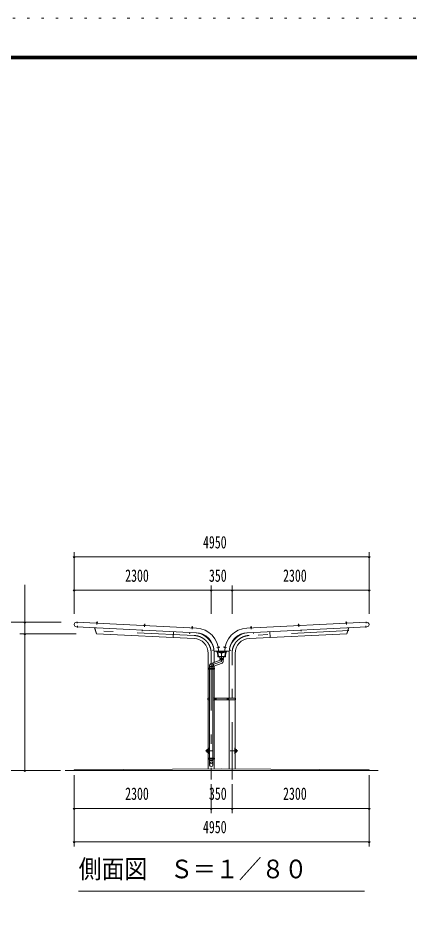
# Model space of a CAD drawing. Units: millimetres, scale not verified. Extents: x -34835 to 34837, y -16800 to 16800.
# Drawn here: x -113 to 6459, y 1535 to 16800 of the extents above; entities that cross this region are included whole.
import ezdxf
from ezdxf.enums import TextEntityAlignment as Align

# ---------------------------------------------------------------- set-up
doc = ezdxf.new("R2010")
doc.units = ezdxf.units.MM
doc.header["$LTSCALE"] = 80
doc.linetypes.add('USER3', pattern=[24, 12, -5, 2, -5])
doc.linetypes.add('USER4', pattern=[3, 0.5, -2.5])
for name, color, linetype, lineweight in [('0-2_1-08BOLD', 7, 'Continuous', 18), ('0-3_1-28CENTER', 3, 'USER3', 18), ('0-5_1-58DIM', 3, 'Continuous', 18), ('0-C_F-F1PAPER', 5, 'Continuous', 18), ('0-D_F-E_J_ADD', 5, 'USER4', 18)]:
    doc.layers.add(name, color=color, linetype=linetype, lineweight=lineweight)
doc.styles.add('ＭＳ ゴシック', font='')
doc.styles.get('ＭＳ ゴシック').set_extended_font_data('MS Gothic')

msp = doc.modelspace()

# ---------------------------------------------------------------- linework, layer by layer
at = {"layer": '0-2_1-08BOLD'}
for p, q in [((2873.08, 6487.25), (863.79, 6585.52)), ((867.56, 6662.43), (2876.84, 6564.16)), ((1206.13, 6656.61), (1205.88, 6651.49)), ((1206.83, 6665.9), (1206.4, 6657.1)), ((1212.36, 6651.17), (1212.61, 6656.29)), ((2005.17, 6617.53), (2004.92, 6612.41)), ((2005.87, 6626.82), (2005.44, 6618.02)), ((2011.41, 6612.09), (2011.66, 6617.21)), ((2803.97, 6573.33), (2804.22, 6578.45)), ((2810.7, 6578.13), (2810.45, 6573.02)), ((5734.62, 6662.43), (3725.34, 6564.16)), ((3729.1, 6487.25), (5738.39, 6585.52)), ((3791.48, 6578.13), (3791.73, 6573.02)), ((3798.21, 6573.33), (3797.96, 6578.45)), ((4590.77, 6612.09), (4590.52, 6617.21)), ((4596.3, 6626.82), (4596.74, 6618.02)), ((4597.01, 6617.53), (4597.26, 6612.41)), ((5395.35, 6665.9), (5389.36, 6665.6)), ((5389.82, 6651.17), (5389.57, 6656.29)), ((5396.05, 6656.61), (5396.3, 6651.49)), ((2493.54, 6505.82), (2488.68, 6406.33)), ((4108.63, 6505.82), (4113.5, 6406.33)), ((3075.29, 5890.33), (3075.29, 6140.33)), ((3170.33, 6191.62), (3151.34, 6188.61)), ((3176.89, 6140.33), (3176.89, 5987.84)), ((3247.77, 6178.03), (3185.43, 6177.48)), ((3245.47, 6089.47), (3236.12, 6159.47)), ((3251.25, 6246.4), (3246.2, 6245.59)), ((3247.21, 6239.18), (3252.27, 6239.98)), ((3340.75, 6241.68), (3349.45, 6240.31)), ((3349.91, 6239.98), (3354.97, 6239.18)), ((3355.98, 6245.59), (3350.93, 6246.4)), ((3354.41, 6178.03), (3416.74, 6177.48)), ((3366.06, 6159.47), (3356.72, 6089.47)), ((3363.1, 6082.17), (3373.43, 6159.47)), ((3425.29, 6140.33), (3425.29, 5387.33)), ((3431.85, 6191.62), (3450.84, 6188.61)), ((3526.89, 5387.33), (3526.89, 6140.33)), ((3291.68, 6029.63), (3116.68, 5965.93)), ((3153.59, 5920.85), (3310.5, 5977.95)), ((3356.72, 6089.47), (3245.47, 6089.47)), ((3271.09, 6082.17), (3271.09, 6055.17)), ((3273.59, 6045.05), (3273.59, 6055.17)), ((3328.59, 6055.17), (3328.59, 6045.05)), ((3075.29, 5387.33), (3075.29, 5874.33)), ((3096.99, 5890.33), (3096.99, 5874.33)), ((3153.59, 5917.64), (3098.58, 5917.64)), ((3098.59, 5940.09), (3098.59, 5890.33)), ((3098.59, 5874.33), (3098.59, 4382.93)), ((3123.04, 5890.33), (3123.04, 5874.33)), ((3129.14, 5882.33), (3123.04, 5882.33)), ((3129.14, 5874.33), (3129.14, 5890.33)), ((3153.59, 5940.09), (3153.59, 5890.33)), ((3153.6, 5874.33), (3153.6, 4382.93)), ((3155.18, 5890.33), (3155.18, 5874.33)), ((3176.89, 5890.33), (3176.89, 5929.33)), ((3176.89, 5387.33), (3176.89, 5874.33)), ((3073.69, 5374.33), (3067.59, 5374.33)), ((3073.69, 5361.33), (3073.69, 5387.33)), ((3075.29, 4382.93), (3075.29, 5361.33)), ((3176.89, 4382.93), (3176.89, 5361.33)), ((3178.49, 5361.33), (3178.49, 5387.33)), ((3208.49, 5387.33), (3208.49, 5361.33)), ((3393.69, 5387.33), (3393.69, 5361.33)), ((3423.69, 5387.33), (3423.69, 5361.33)), ((3425.29, 5361.33), (3425.29, 4201.69)), ((3526.89, 4200.92), (3526.89, 5361.33)), ((3528.49, 5361.33), (3528.49, 5387.33)), ((3528.49, 5374.33), (3534.59, 5374.33)), ((3075.29, 4366.93), (3075.29, 4200.92)), ((3096.98, 4382.93), (3096.98, 4366.93)), ((3098.58, 4366.93), (3098.58, 4341.46)), ((3123.04, 4382.93), (3123.04, 4366.93)), ((3123.04, 4374.93), (3129.14, 4374.93)), ((3129.14, 4366.93), (3129.14, 4382.93)), ((3153.58, 4366.93), (3153.58, 4341.46)), ((3155.18, 4382.93), (3155.18, 4366.93)), ((3176.89, 4201.69), (3176.89, 4366.93)), ((5926.09, 4174.33), (676.09, 4174.33))]:
    msp.add_line(p, q, dxfattribs=at)
for points in [[(1167.45, 6570.67), (1199.1, 6468.42), (1202.16, 6469.37)], [(2838.26, 6389.24), (1202.2, 6469.25), (1170.85, 6570.51)], [(1202.63, 6651.65), (1202.88, 6656.76), (1203.78, 6657.23), (1215.01, 6656.67), (1215.86, 6656.13), (1215.61, 6651.01)], [(1212.39, 6656.8), (1212.82, 6665.6), (1206.83, 6665.9), (1207.36, 6666.37), (1212.34, 6666.13), (1212.82, 6665.6)], [(2001.68, 6612.57), (2001.93, 6617.69), (2002.82, 6618.15), (2014.06, 6617.59), (2014.9, 6617.05), (2014.65, 6611.93)], [(2011.44, 6617.72), (2011.87, 6626.53), (2011.39, 6627.05), (2006.4, 6627.29), (2005.87, 6626.82), (2011.87, 6626.53)], [(2813.7, 6572.86), (2813.94, 6577.97), (2813.11, 6578.52), (2801.87, 6579.07), (2800.97, 6578.6), (2800.72, 6573.49)], [(2804.49, 6578.94), (2804.92, 6587.74), (2810.91, 6587.44), (2810.48, 6578.64)], [(2810.91, 6587.44), (2810.44, 6587.97), (2805.44, 6588.21), (2804.92, 6587.74)], [(3763.92, 6389.24), (5399.98, 6469.25), (5431.32, 6570.51)], [(3788.48, 6572.86), (3788.23, 6577.97), (3789.08, 6578.52), (3800.31, 6579.07), (3801.21, 6578.6), (3801.46, 6573.49)], [(3791.27, 6587.44), (3791.74, 6587.97), (3796.74, 6588.21), (3797.26, 6587.74)], [(3797.69, 6578.94), (3797.26, 6587.74), (3791.27, 6587.44), (3791.7, 6578.64)], [(4600.5, 6612.57), (4600.25, 6617.69), (4599.36, 6618.15), (4588.12, 6617.59), (4587.28, 6617.05), (4587.53, 6611.93)], [(4590.74, 6617.72), (4590.31, 6626.53), (4596.3, 6626.82), (4595.78, 6627.29), (4590.79, 6627.05), (4590.31, 6626.53)], [(5399.55, 6651.65), (5399.3, 6656.76), (5398.41, 6657.23), (5387.17, 6656.67), (5386.32, 6656.13), (5386.57, 6651.01)], [(5389.79, 6656.8), (5389.36, 6665.6), (5389.83, 6666.13), (5394.83, 6666.37), (5395.35, 6665.9), (5395.78, 6657.1)], [(5434.73, 6570.67), (5403.08, 6468.42), (5400.02, 6469.37)], [(1965.98, 6531.62), (1965, 6511.64), (1968.19, 6511.48), (1969.17, 6531.46)], [(2768.22, 6492.38), (2767.24, 6472.41), (2764.04, 6472.56), (2765.02, 6492.54)], [(3833.96, 6492.38), (3834.94, 6472.41), (3838.13, 6472.56), (3837.16, 6492.54)], [(4636.2, 6531.62), (4637.18, 6511.64), (4633.98, 6511.48), (4633, 6531.46)], [(3151.34, 6188.61), (3150.84, 6191.77), (3170.14, 6194.83)], [(3228.76, 6159.47), (3239.08, 6082.17), (3363.1, 6082.17)], [(3236.31, 6158.06), (3301.09, 6143.08), (3365.87, 6158.06)], [(3245.68, 6248.8), (3250.75, 6249.6), (3251.38, 6248.82), (3253.14, 6237.71), (3252.78, 6236.77), (3247.72, 6235.97)], [(3261.43, 6241.68), (3261.85, 6242.26), (3261.07, 6247.19), (3260.49, 6247.61), (3251.79, 6246.23)], [(3252.73, 6240.31), (3261.43, 6241.68), (3260.49, 6247.61)], [(3350.39, 6246.23), (3341.69, 6247.61), (3341.11, 6247.19), (3340.33, 6242.26), (3340.75, 6241.68), (3341.69, 6247.61)], [(3354.46, 6235.97), (3349.4, 6236.77), (3349.04, 6237.71), (3350.8, 6248.82), (3351.43, 6249.6), (3356.49, 6248.8)], [(3450.84, 6188.61), (3451.34, 6191.77), (3432.04, 6194.83)], [(3271.09, 6055.17), (3331.09, 6055.17), (3331.09, 6082.17)], [(3328.59, 6003.79), (3328.59, 6023.06), (3330.59, 6045.05), (3271.59, 6045.05), (3273.59, 6023.05)], [(3098.59, 5361.33), (3067.59, 5361.33), (3067.59, 5387.33), (3098.59, 5387.33)], [(3153.6, 5361.33), (3534.59, 5361.33), (3534.59, 5387.33), (3153.6, 5387.33)], [(3096.58, 4341.46), (3155.58, 4341.46), (3153.58, 4291.8), (3153.58, 4265.96)], [(3098.59, 4265.96), (3098.59, 4291.8), (3096.58, 4341.46)], [(826.09, 4174.33), (826.09, 4184.33), (3301.09, 4204.33), (5776.09, 4184.33), (5776.09, 4174.33)]]:
    msp.add_lwpolyline(points, dxfattribs=at)
for points in [[(1201.05, 6650.12), (1217.03, 6649.34), (1217.11, 6650.94), (1201.13, 6651.72)], [(2000.1, 6611.05), (2000.18, 6612.64), (2016.15, 6611.86), (2016.08, 6610.26)], [(2815.12, 6571.18), (2815.2, 6572.78), (2799.22, 6573.56), (2799.14, 6571.97)], [(3787.06, 6571.18), (3803.04, 6571.97), (3802.96, 6573.56), (3786.98, 6572.78)], [(4602.08, 6611.05), (4602, 6612.64), (4586.02, 6611.86), (4586.1, 6610.26)], [(5401.12, 6650.12), (5385.15, 6649.34), (5385.07, 6650.94), (5401.05, 6651.72)], [(3383.59, 6159.47), (3383.59, 6174.47), (3218.59, 6174.47), (3218.59, 6159.47)], [(3247.95, 6234.49), (3246.38, 6234.23), (3243.87, 6250.04), (3245.45, 6250.29)], [(3355.8, 6234.23), (3354.23, 6234.49), (3356.73, 6250.29), (3358.31, 6250.04)], [(3178.49, 5874.33), (3073.69, 5874.33), (3073.69, 5890.33), (3178.49, 5890.33)], [(3188.37, 5377.22), (3188.37, 5371.45), (3193.36, 5368.56), (3198.37, 5371.45), (3198.37, 5377.22), (3193.36, 5380.11)], [(3403.81, 5371.45), (3408.81, 5368.56), (3413.82, 5371.45), (3413.82, 5377.22), (3408.81, 5380.11), (3403.81, 5377.22)], [(3178.49, 4366.93), (3178.49, 4382.93), (3073.69, 4382.93), (3073.69, 4366.93)]]:
    msp.add_lwpolyline(points, close=True, dxfattribs=at)
for centre, radius in [((3193.36, 5374.33), 6.25), ((3193.36, 5374.33), 4.9), ((3408.81, 5374.33), 6.25), ((3408.81, 5374.33), 4.9)]:
    msp.add_circle(centre, radius, dxfattribs=at)
for centre, radius, start, end in [((865.67, 6623.97), 38.5, 87.19829, 267.19829), ((1201.95, 6648.08), 2, 87.1998, 267.1998), ((1204.39, 6654.32), 2.88, 52.81573, 112.81573), ((1208.87, 6646.21), 10.75, 69.61203, 104.78795), ((1214.12, 6653.84), 2.88, 61.58424, 121.58424), ((1215.94, 6647.39), 2, 267.20061, 87.20061), ((2001, 6609), 2, 87.1998, 267.1998), ((2003.43, 6615.24), 2.88, 52.81573, 112.81573), ((2007.91, 6607.13), 10.75, 69.61203, 104.78795), ((2013.17, 6614.76), 2.88, 61.58424, 121.58424), ((2014.98, 6608.31), 2, 267.20061, 87.20061), ((2800.04, 6569.92), 2, 87.1998, 267.1998), ((2802.48, 6576.16), 2.88, 52.81573, 112.81573), ((2806.96, 6568.06), 10.75, 69.61203, 104.78795), ((2812.21, 6575.68), 2.88, 61.58424, 121.58424), ((2814.03, 6569.24), 2, 267.20061, 87.20061), ((2857.79, 6174.63), 390, 359.97697, 87.20001), ((3744.39, 6174.63), 390, 92.79999, 180.02303), ((3788.15, 6569.24), 2, 92.79939, 272.79939), ((3789.97, 6575.68), 2.88, 58.41576, 118.41576), ((3795.22, 6568.06), 10.75, 75.21205, 110.38797), ((3799.7, 6576.16), 2.88, 67.18427, 127.18427), ((3802.14, 6569.92), 2, 272.8002, 92.8002), ((4587.2, 6608.31), 2, 92.79939, 272.79939), ((4589.01, 6614.76), 2.88, 58.41576, 118.41576), ((4594.26, 6607.13), 10.75, 75.21205, 110.38797), ((4598.75, 6615.24), 2.88, 67.18427, 127.18427), ((4601.18, 6609), 2, 272.8002, 92.8002), ((5386.24, 6647.39), 2, 92.79939, 272.79939), ((5388.06, 6653.84), 2.88, 58.41576, 118.41576), ((5393.31, 6646.21), 10.75, 75.21205, 110.38797), ((5397.79, 6654.32), 2.88, 67.18427, 127.18427), ((5400.23, 6648.08), 2, 272.8002, 92.8002), ((5736.5, 6623.97), 38.5, 272.80171, 92.80171), ((2857.79, 6174.63), 313, 3.12109, 87.19995), ((2826.09, 6140.33), 350.8, 13.59305, 80.90588), ((3744.39, 6174.63), 313, 92.80005, 176.87891), ((3776.09, 6140.33), 350.8, 99.09412, 166.40695), ((2826.09, 6140.33), 249.2, 0, 87.19994), ((3776.09, 6140.33), 249.2, 92.80006, 180), ((3185.3, 6192.49), 15, 183.12274, 270.49994), ((2826.09, 6140.33), 350.8, 0, 6.85475), ((2857.79, 6174.63), 375, 359.97604, 0.49962), ((3242.38, 6248.79), 1.67, 8.99695, 188.99695), ((3244.67, 6234.98), 1.56, 188.99661, 8.99661), ((3248.66, 6247.63), 2.88, 334.61195, 34.61195), ((3241.64, 6241.59), 10.75, 351.41122, 26.58714), ((3250.18, 6238.01), 2.88, 343.38046, 43.38046), ((3352, 6238.01), 2.88, 136.61954, 196.61954), ((3360.53, 6241.59), 10.75, 153.41286, 188.58878), ((3353.52, 6247.63), 2.88, 145.38805, 205.38805), ((3357.51, 6234.98), 1.56, 171.00339, 351.00339), ((3359.8, 6248.79), 1.67, 351.00305, 171.00305), ((3744.39, 6174.63), 375, 179.50038, 180.02396), ((3416.88, 6192.49), 15, 269.50006, 356.87726), ((3776.09, 6140.33), 350.8, 173.14525, 180), ((3126.09, 5940.09), 27.5, 110.00229, 180), ((3122.29, 5938.71), 44.27, 341.60916, 58.39587), ((3301.09, 6003.79), 27.5, 289.99896, 110.00061), ((3078.09, 4504.33), 33, 94.86974, 265.13026), ((3078.09, 4504.33), 22.5, 97.1521, 262.8479), ((3076.94, 4504.33), 21.35, 94.43256, 265.56744), ((3076.94, 4504.33), 19.05, 94.96883, 265.03117), ((3524.09, 4504.33), 33, 274.86974, 85.13026), ((3524.09, 4504.33), 22.5, 277.1521, 82.8479), ((3525.24, 4504.33), 21.35, 274.43256, 85.56744), ((3525.24, 4504.33), 19.05, 274.96883, 85.03117), ((3126.09, 4290.82), 27.55, 3.55867, 176.44133), ((3126.09, 4264.25), 27.55, 3.55867, 176.44133), ((3126.09, 4267.67), 27.55, 183.56303, 356.43697)]:
    msp.add_arc(centre, radius, start, end, dxfattribs=at)
at = {"layer": '0-3_1-28CENTER'}
for p, q in [((876.75, 6672.29), (875.56, 6648.02)), ((881.23, 6600.09), (880.04, 6575.82)), ((1207.74, 6623.2), (1210.27, 6674.9)), ((2009.32, 6635.82), (2006.79, 6584.12)), ((2808.37, 6596.74), (2805.84, 6545.04)), ((3796.34, 6545.04), (3793.81, 6596.74)), ((4595.39, 6584.12), (4592.86, 6635.82)), ((5394.43, 6623.2), (5391.91, 6674.9)), ((5720.96, 6600.09), (5722.14, 6575.82)), ((5725.43, 6672.29), (5726.62, 6648.02)), ((2840.74, 6439.97), (1167.74, 6521.8)), ((5434.44, 6521.8), (3761.43, 6439.97)), ((3126.09, 6140.33), (3126.09, 4024.33)), ((3270.01, 6246.08), (3218.89, 6237.98)), ((3383.29, 6237.98), (3332.17, 6246.08)), ((3476.09, 4024.33), (3476.09, 6140.33)), ((3180.86, 5374.33), (3205.87, 5374.33)), ((3193.36, 5361.83), (3193.36, 5386.83)), ((3396.31, 5374.33), (3421.32, 5374.33)), ((3408.81, 5386.83), (3408.81, 5361.83)), ((3158.09, 4504.33), (3028.09, 4504.33)), ((3078.09, 4454.33), (3078.09, 4554.33)), ((3574.09, 4504.33), (3444.09, 4504.33)), ((3524.09, 4454.33), (3524.09, 4554.33))]:
    msp.add_line(p, q, dxfattribs=at)
msp.add_lwpolyline([(3301.09, 6174.47), (3301.09, 6003.8), (3126.09, 5940.09)], dxfattribs=at)
for centre, start, end in [((2826.09, 6140.33), 0, 87.19994), ((3776.09, 6140.33), 92.80006, 180)]:
    msp.add_arc(centre, 300, start, end, dxfattribs=at)
at = {"layer": '0-5_1-58DIM'}
for p, q in [((826.09, 6806.33), (826.09, 7839.33)), ((5776.09, 7839.33), (5776.09, 6806.33)), ((842.09, 7759.33), (810.09, 7759.33)), ((826.09, 7759.33), (5776.09, 7759.33)), ((5792.09, 7759.33), (5760.09, 7759.33)), ((-3.91, 6663.33), (-3.91, 7291.33)), ((842.09, 7199.33), (810.09, 7199.33)), ((826.09, 7199.33), (3126.09, 7199.33)), ((3142.09, 7199.33), (3110.09, 7199.33)), ((3126.09, 7279.33), (3126.09, 6806.33)), ((3126.09, 7199.33), (3476.09, 7199.33)), ((3492.09, 7199.33), (3460.09, 7199.33)), ((3476.09, 6806.33), (3476.09, 7279.33)), ((3476.09, 7199.33), (5776.09, 7199.33)), ((5792.09, 7199.33), (5760.09, 7199.33)), ((607.81, 6663.33), (-643.91, 6663.33)), ((12.09, 6663.33), (-19.91, 6663.33)), ((-3.91, 6466.33), (-3.91, 6663.33)), ((857.81, 6466.33), (-83.91, 6466.33)), ((12.09, 6466.33), (-19.91, 6466.33)), ((-3.91, 4174.33), (-3.91, 6466.33)), ((-643.91, 4174.33), (596.09, 4174.33)), ((12.09, 4174.33), (-19.91, 4174.33)), ((826.09, 4094.33), (826.09, 2899.33)), ((5776.09, 2899.33), (5776.09, 4094.33)), ((3126.09, 3944.33), (3126.09, 3459.33)), ((3476.09, 3459.33), (3476.09, 3944.33)), ((842.09, 3539.33), (810.09, 3539.33)), ((826.09, 3539.33), (3126.09, 3539.33)), ((3142.09, 3539.33), (3110.09, 3539.33)), ((3126.09, 3539.33), (3476.09, 3539.33)), ((3492.09, 3539.33), (3460.09, 3539.33)), ((3476.09, 3539.33), (5776.09, 3539.33)), ((5792.09, 3539.33), (5760.09, 3539.33)), ((842.09, 2979.33), (810.09, 2979.33)), ((826.09, 2979.33), (5776.09, 2979.33)), ((5792.09, 2979.33), (5760.09, 2979.33)), ((901.09, 2149.33), (5701.09, 2149.33))]:
    msp.add_line(p, q, dxfattribs=at)
for centre in [(826.09, 7759.33), (5776.09, 7759.33), (826.09, 7199.33), (3126.09, 7199.33), (3476.09, 7199.33), (5776.09, 7199.33), (-3.91, 6663.33), (-3.91, 6466.33), (-3.91, 4174.33), (826.09, 3539.33), (3126.09, 3539.33), (3476.09, 3539.33), (5776.09, 3539.33), (826.09, 2979.33), (5776.09, 2979.33)]:
    msp.add_arc(centre, 16, 180, 0, dxfattribs=at)
at = {"layer": '0-C_F-F1PAPER'}
for points in [[(34037.47, -16000), (-11882.53, -16000), (-11882.53, 16160), (34037.47, 16160)], [(34033.47, -15996), (-11878.53, -15996), (-11878.53, 16156), (34033.47, 16156)], [(34029.47, -15992), (34029.47, 16152), (-11874.53, 16152), (-11874.53, -15992)], [(34025.47, -15988), (-11870.53, -15988), (-11870.53, 16148), (34025.47, 16148)], [(34021.47, -15984), (34021.47, 16144), (-11866.53, 16144), (-11866.53, -15984)], [(34017.47, -15980), (-11862.53, -15980), (-11862.53, 16140), (34017.47, 16140)], [(34013.47, -15976), (34013.47, 16136), (-11858.53, 16136), (-11858.53, -15976)], [(34009.47, -15972), (-11854.53, -15972), (-11854.53, 16132), (34009.47, 16132)], [(34005.47, -15968), (-11850.53, -15968), (-11850.53, 16128), (34005.47, 16128)], [(34001.47, -15964), (-11846.53, -15964), (-11846.53, 16124), (34001.47, 16124)], [(33997.47, -15960), (33997.47, 16120), (-11842.53, 16120), (-11842.53, -15960)]]:
    msp.add_lwpolyline(points, close=True, dxfattribs=at)
at = {"layer": '0-D_F-E_J_ADD'}
msp.add_lwpolyline([(34837.47, -16800), (-12682.53, -16800), (-12682.53, 16800), (34837.47, 16800)], close=True, dxfattribs=at)

# ---------------------------------------------------------------- texts
at = {"layer": '0-5_1-58DIM', "color": 7, "style": 'ＭＳ ゴシック'}
for s, height, width, p in [('4950', 208.4, 0.7, (2987.56, 7839.33)), ('2300', 208.4, 0.7, (1681.79, 7279.33)), ('350', 208.4, 0.7, (3087.86, 7279.33)), ('2300', 208.4, 0.7, (4331.79, 7279.33)), ('2300', 208.4, 0.7, (1681.79, 3619.33)), ('350', 208.4, 0.7, (3087.85, 3619.33)), ('2300', 208.4, 0.7, (4331.79, 3619.33)), ('4950', 208.4, 0.7, (2987.56, 3059.33)), ('側面図\u3000Ｓ＝１／８０', 312.6, 0.9, (901.09, 2271.97))]:
    msp.add_text(s, height=height, dxfattribs=dict(at, width=width)).set_placement(p, align=Align.BOTTOM_LEFT)

doc.saveas('drawing.dxf')
